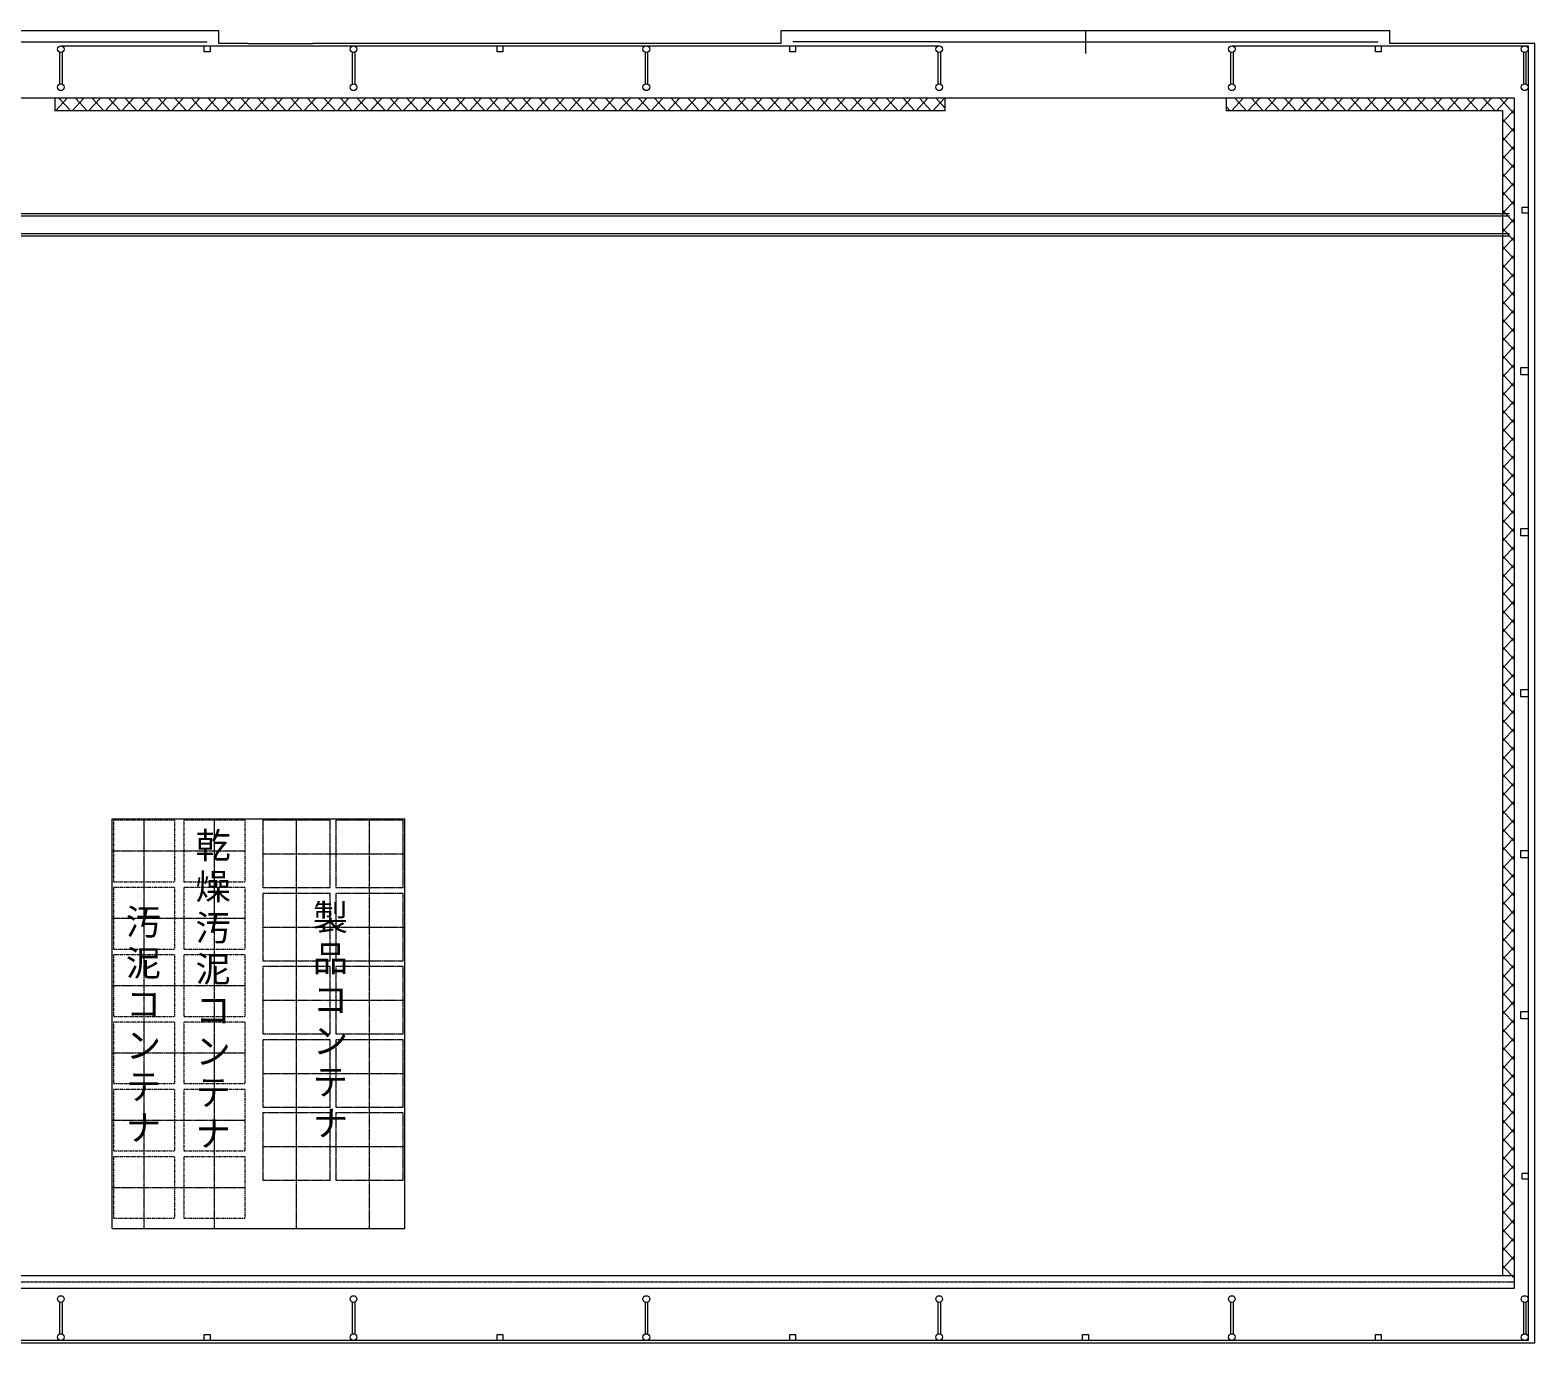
# Model space of a CAD drawing. Units: millimetres at full size. Extents: x -21196 to 21204, y -11807 to 11807.
# Drawn here: x -4495 to 21204, y -10620 to 11807 of the extents above; entities that cross this region are included whole.
import ezdxf

# ---------------------------------------------------------------- set-up
doc = ezdxf.new("R2010")
doc.units = ezdxf.units.MM
doc.header["$LTSCALE"] = 0.5
for name, pattern in [('USER1', [13.5, 6.8, -1.7, 0.8, -1.7, 0.8, -1.7]), ('USER2', [13.6, 8.5, -1.7, 1.7, -1.7]), ('USER5', [2, 1.25, -0.25, 0.25, -0.25])]:
    doc.linetypes.add(name, pattern=pattern)
for name, color, linetype, lineweight in [('0-2_0-0(241129配置図菊池追記(立面図).jww)(機器配置図 260128.dwg)', 7, 'Continuous', 18), ('0-4_0-2(241129配置図菊池追記(立面図).jww)(機器配置図 260128.dwg)', 7, 'Continuous', 9), ('0-6_0-側溝(241129配置図菊池追記(立面図).jww)(機器配置図 260128.dwg)', 7, 'Continuous', 18), ('0-E_保管場所-4(241129配置図菊池追記(立面図).jww)(機器配置図 260128.dwg)', 7, 'USER2', 9), ('0-F_保管場所-保管場所(241129配置図菊池追記(立面図).jww)(機器配置図 260128.dwg)', 7, 'Continuous', 18)]:
    doc.layers.add(name, color=color, linetype=linetype, lineweight=lineweight)
doc.styles.add('@ＭＳ ゴシック', font='')
doc.styles.get('@ＭＳ ゴシック').set_extended_font_data('@MS Gothic')

msp = doc.modelspace()

# ---------------------------------------------------------------- linework, layer by layer
at = {"layer": '0-2_0-0(241129配置図菊池追記(立面図).jww)(機器配置図 260128.dwg)'}
for p, q in [((-8970.7816, 11607.0041), (-3970.7817, 11607.0041)), ((-3970.7817, 11607.0041), (-1470.7817, 11607.0041)), ((11029.2181, 11607.0041), (8529.2182, 11607.0041)), ((11029.2181, 11607.0041), (16029.2181, 11607.0041)), ((13529.2181, 11807.0041), (13529.2181, 11407.0041)), ((16029.2181, 11607.0041), (18529.2181, 11607.0041)), ((-3992.1317, 11426.8418), (-3992.1317, 10882.8664)), ((-3970.7817, 11537.0041), (11029.2181, 11537.0041)), ((-3949.4317, 11426.8418), (-3949.4317, 10882.8664)), ((1007.8683, 11426.8418), (1007.8683, 10882.8664)), ((1050.5683, 11426.8418), (1050.5683, 10882.8664)), ((6007.8682, 11426.8418), (6007.8682, 10882.8664)), ((6050.5682, 11426.8418), (6050.5682, 10882.8664)), ((11007.8681, 11426.8418), (11007.8681, 10882.8664)), ((11050.5681, 11426.8418), (11050.5681, 10882.8664)), ((16007.8681, 11426.8418), (16007.8681, 10882.8664)), ((16050.5681, 11426.8418), (16050.5681, 10882.8664)), ((21007.868, 11426.8418), (21007.868, 10882.8664)), ((21050.568, 11426.8418), (21050.568, 10882.8664)), ((-3992.1317, -9923.1579), (-3992.1317, -10467.1334)), ((-3949.4317, -9923.1579), (-3949.4317, -10467.1334)), ((1007.8683, -9923.1579), (1007.8683, -10467.1334)), ((1050.5683, -9923.1579), (1050.5683, -10467.1334)), ((6007.8682, -9923.1579), (6007.8682, -10467.1334)), ((6050.5682, -9923.1579), (6050.5682, -10467.1334)), ((21007.868, -9923.1579), (21007.868, -10467.1334)), ((21050.568, -9923.1579), (21050.568, -10467.1334))]:
    msp.add_line(p, q, dxfattribs=at)
at = {"layer": '0-2_0-0(241129配置図菊池追記(立面図).jww)(機器配置図 260128.dwg)', "color": 9}
for p, q in [((11007.8681, -9923.1579), (11007.8681, -10467.1334)), ((11050.5681, -9923.1579), (11050.5681, -10467.1334)), ((16007.8681, -9923.1579), (16007.8681, -10467.1334)), ((16050.5681, -9923.1579), (16050.5681, -10467.1334))]:
    msp.add_line(p, q, dxfattribs=at)
at = {"layer": '0-2_0-0(241129配置図菊池追記(立面図).jww)(機器配置図 260128.dwg)'}
msp.add_lwpolyline([(16029.2181, 11537.0041), (21086.368, 11537.0041), (21086.368, -10577.2956), (-19027.9315, -10577.2956)], dxfattribs=at)
for points in [[(-1520.7817, 11537.0041), (-1420.7817, 11537.0041), (-1420.7817, 11437.0041), (-1520.7817, 11437.0041)], [(3479.2182, 11537.0041), (3579.2182, 11537.0041), (3579.2182, 11437.0041), (3479.2182, 11437.0041)], [(8479.2182, 11537.0041), (8579.2182, 11537.0041), (8579.2182, 11437.0041), (8479.2182, 11437.0041)], [(18479.2181, 11537.0041), (18579.2181, 11537.0041), (18579.2181, 11437.0041), (18479.2181, 11437.0041)], [(20986.368, 8779.8541), (21086.368, 8779.8541), (21086.368, 8679.8541), (20986.368, 8679.8541)], [(20961.368, 6042.3542), (21086.368, 6042.3542), (21086.368, 5917.3542), (20961.368, 5917.3542)], [(20961.368, 3292.3542), (21086.368, 3292.3542), (21086.368, 3167.3542), (20961.368, 3167.3542)], [(20961.368, 542.3542), (21086.368, 542.3542), (21086.368, 417.3542), (20961.368, 417.3542)], [(20961.368, -2207.6457), (21086.368, -2207.6457), (21086.368, -2332.6457), (20961.368, -2332.6457)], [(20961.368, -4957.6457), (21086.368, -4957.6457), (21086.368, -5082.6457), (20961.368, -5082.6457)], [(20986.368, -7720.1457), (21086.368, -7720.1457), (21086.368, -7820.1457), (20986.368, -7820.1457)], [(-1520.7817, -10477.2956), (-1420.7817, -10477.2956), (-1420.7817, -10577.2956), (-1520.7817, -10577.2956)], [(3479.2182, -10477.2956), (3579.2182, -10477.2956), (3579.2182, -10577.2956), (3479.2182, -10577.2956)]]:
    msp.add_lwpolyline(points, close=True, dxfattribs=at)
at = {"layer": '0-2_0-0(241129配置図菊池追記(立面図).jww)(機器配置図 260128.dwg)', "color": 9}
for points in [[(8479.2182, -10477.2956), (8579.2182, -10477.2956), (8579.2182, -10577.2956), (8479.2182, -10577.2956)], [(13479.2181, -10477.2956), (13579.2181, -10477.2956), (13579.2181, -10577.2956), (13479.2181, -10577.2956)], [(18479.2181, -10477.2956), (18579.2181, -10477.2956), (18579.2181, -10577.2956), (18479.2181, -10577.2956)]]:
    msp.add_lwpolyline(points, close=True, dxfattribs=at)
at = {"layer": '0-2_0-0(241129配置図菊池追記(立面図).jww)(機器配置図 260128.dwg)'}
for centre in [(-3970.7817, 11479.8541), (1029.2183, 11479.8541), (6029.2182, 11479.8541), (11029.2181, 11479.8541), (16029.2181, 11479.8541), (21029.218, 11479.8541), (-3970.7817, 10829.8541), (1029.2183, 10829.8541), (6029.2182, 10829.8541), (11029.2181, 10829.8541), (16029.2181, 10829.8541), (21029.218, 10829.8541), (-3970.7817, -9870.1456), (1029.2183, -9870.1456), (6029.2182, -9870.1456), (11029.2181, -9870.1456), (16029.2181, -9870.1456), (21029.218, -9870.1456), (-3970.7817, -10520.1456), (1029.2183, -10520.1456), (6029.2182, -10520.1456), (21029.218, -10520.1456)]:
    msp.add_circle(centre, 57.15, dxfattribs=at)
at = {"layer": '0-2_0-0(241129配置図菊池追記(立面図).jww)(機器配置図 260128.dwg)', "color": 9}
for centre in [(11029.2181, -10520.1456), (16029.2181, -10520.1456)]:
    msp.add_circle(centre, 57.15, dxfattribs=at)
at = {"layer": '0-4_0-2(241129配置図菊池追記(立面図).jww)(機器配置図 260128.dwg)', "lineweight": 18}
for p, q in [((-11670.7816, 11799.5541), (-1270.7817, 11799.5541)), ((-1270.7817, 11579.7541), (-1270.7817, 11799.5541)), ((-770.7817, 11579.7541), (-1270.7817, 11579.7541)), ((-770.7817, 11579.7541), (329.2183, 11579.7541)), ((8329.2182, 11579.7541), (329.2183, 11579.7541)), ((8329.2182, 11799.5541), (18729.2181, 11799.5541)), ((8329.2182, 11579.7541), (8329.2182, 11799.5541)), ((18729.2181, 11579.7541), (18729.2181, 11799.5541)), ((21204.218, 11579.7541), (18729.2181, 11579.7541)), ((21204.218, -10620.0456), (21204.218, 11579.7541)), ((-4070.7817, 10645.6041), (-4070.7817, 10425.8041)), ((11129.2181, 10645.6041), (11129.2181, 10425.8041)), ((15929.2181, 10645.6041), (15929.2181, 10425.8041)), ((11129.2181, 10425.8041), (-4070.7817, 10425.8041)), ((20654.218, 10425.8041), (15929.2181, 10425.8041)), ((20654.218, -9466.0957), (20654.218, 10425.8041)), ((-18795.7815, -9466.0957), (20854.218, -9466.0957)), ((-18795.7815, -9685.8956), (20854.218, -9685.8956)), ((-19145.7815, -10620.0456), (21204.218, -10620.0456))]:
    msp.add_line(p, q, dxfattribs=at)
at = {"layer": '0-4_0-2(241129配置図菊池追記(立面図).jww)(機器配置図 260128.dwg)'}
for p, q in [((-4060.4667, 10425.8041), (-3860.4667, 10645.6041)), ((-4001.7056, 10645.6041), (-3801.7056, 10425.8041)), ((-3777.624, 10425.8041), (-3577.624, 10645.6041)), ((-3718.8629, 10645.6041), (-3518.8629, 10425.8041)), ((-3494.7813, 10425.8041), (-3294.7813, 10645.6041)), ((-3436.0202, 10645.6041), (-3236.0202, 10425.8041)), ((-3211.9386, 10425.8041), (-3011.9386, 10645.6041)), ((-3153.1775, 10645.6041), (-2953.1775, 10425.8041)), ((-2929.0959, 10425.8041), (-2729.0959, 10645.6041)), ((-2870.3347, 10645.6041), (-2670.3347, 10425.8041)), ((-2646.2532, 10425.8041), (-2446.2532, 10645.6041)), ((-2587.492, 10645.6041), (-2387.492, 10425.8041)), ((-2363.4105, 10425.8041), (-2163.4105, 10645.6041)), ((-2304.6493, 10645.6041), (-2104.6493, 10425.8041)), ((-2080.5677, 10425.8041), (-1880.5677, 10645.6041)), ((-2021.8066, 10645.6041), (-1821.8066, 10425.8041)), ((-1797.725, 10425.8041), (-1597.725, 10645.6041)), ((-1738.9639, 10645.6041), (-1538.9639, 10425.8041)), ((-1514.8823, 10425.8041), (-1314.8823, 10645.6041)), ((-1456.1212, 10645.6041), (-1256.1212, 10425.8041)), ((-1232.0396, 10425.8041), (-1032.0396, 10645.6041)), ((-1173.2785, 10645.6041), (-973.2785, 10425.8041)), ((-949.1969, 10425.8041), (-749.1969, 10645.6041)), ((-890.4358, 10645.6041), (-690.4358, 10425.8041)), ((-666.3542, 10425.8041), (-466.3542, 10645.6041)), ((-607.5931, 10645.6041), (-407.5931, 10425.8041)), ((-383.5115, 10425.8041), (-183.5115, 10645.6041)), ((-324.7504, 10645.6041), (-124.7504, 10425.8041)), ((-100.6688, 10425.8041), (99.3312, 10645.6041)), ((-41.9076, 10645.6041), (158.0923, 10425.8041)), ((182.1739, 10425.8041), (382.1739, 10645.6041)), ((240.9351, 10645.6041), (440.9351, 10425.8041)), ((465.0166, 10425.8041), (665.0166, 10645.6041)), ((523.7778, 10645.6041), (723.7778, 10425.8041)), ((747.8593, 10425.8041), (947.8593, 10645.6041)), ((806.6205, 10645.6041), (1006.6205, 10425.8041)), ((1030.7021, 10425.8041), (1230.7021, 10645.6041)), ((1089.4632, 10645.6041), (1289.4632, 10425.8041)), ((1313.5448, 10425.8041), (1513.5448, 10645.6041)), ((1372.3059, 10645.6041), (1572.3059, 10425.8041)), ((1596.3875, 10425.8041), (1796.3875, 10645.6041)), ((1655.1486, 10645.6041), (1855.1486, 10425.8041)), ((1879.2302, 10425.8041), (2079.2302, 10645.6041)), ((1937.9913, 10645.6041), (2137.9913, 10425.8041)), ((2162.0729, 10425.8041), (2362.0729, 10645.6041)), ((2220.834, 10645.6041), (2420.834, 10425.8041)), ((2444.9156, 10425.8041), (2644.9156, 10645.6041)), ((2503.6767, 10645.6041), (2703.6767, 10425.8041)), ((2727.7583, 10425.8041), (2927.7583, 10645.6041)), ((2786.5194, 10645.6041), (2986.5194, 10425.8041)), ((3010.601, 10425.8041), (3210.601, 10645.6041)), ((3069.3622, 10645.6041), (3269.3621, 10425.8041)), ((3293.4437, 10425.8041), (3493.4437, 10645.6041)), ((3352.2049, 10645.6041), (3552.2049, 10425.8041)), ((3576.2864, 10425.8041), (3776.2864, 10645.6041)), ((3635.0476, 10645.6041), (3835.0476, 10425.8041)), ((3859.1291, 10425.8041), (4059.1291, 10645.6041)), ((3917.8903, 10645.6041), (4117.8903, 10425.8041)), ((4141.9719, 10425.8041), (4341.9719, 10645.6041)), ((4200.733, 10645.6041), (4400.733, 10425.8041)), ((4424.8146, 10425.8041), (4624.8146, 10645.6041)), ((4483.5757, 10645.6041), (4683.5757, 10425.8041)), ((4707.6573, 10425.8041), (4907.6573, 10645.6041)), ((4766.4184, 10645.6041), (4966.4184, 10425.8041)), ((4990.5, 10425.8041), (5190.5, 10645.6041)), ((5049.2611, 10645.6041), (5249.2611, 10425.8041)), ((5273.3427, 10425.8041), (5473.3427, 10645.6041)), ((5332.1038, 10645.6041), (5532.1038, 10425.8041)), ((5556.1854, 10425.8041), (5756.1854, 10645.6041)), ((5614.9465, 10645.6041), (5814.9465, 10425.8041)), ((5839.0281, 10425.8041), (6039.0281, 10645.6041)), ((5897.7892, 10645.6041), (6097.7892, 10425.8041)), ((6112.0609, 10425.8041), (6312.0609, 10645.6041)), ((6170.822, 10645.6041), (6370.822, 10425.8041)), ((6394.9036, 10425.8041), (6594.9036, 10645.6041)), ((6453.6648, 10645.6041), (6653.6648, 10425.8041)), ((6677.7463, 10425.8041), (6877.7463, 10645.6041)), ((6736.5075, 10645.6041), (6936.5075, 10425.8041)), ((6960.589, 10425.8041), (7160.589, 10645.6041)), ((7019.3502, 10645.6041), (7219.3502, 10425.8041)), ((7243.4317, 10425.8041), (7443.4317, 10645.6041)), ((7302.1929, 10645.6041), (7502.1929, 10425.8041)), ((7526.2745, 10425.8041), (7726.2745, 10645.6041)), ((7585.0356, 10645.6041), (7785.0356, 10425.8041)), ((7809.1172, 10425.8041), (8009.1172, 10645.6041)), ((7867.8783, 10645.6041), (8067.8783, 10425.8041)), ((8091.9599, 10425.8041), (8291.9599, 10645.6041)), ((8150.721, 10645.6041), (8350.721, 10425.8041)), ((8374.8026, 10425.8041), (8574.8026, 10645.6041)), ((8433.5637, 10645.6041), (8633.5637, 10425.8041)), ((8657.6453, 10425.8041), (8857.6453, 10645.6041)), ((8716.4064, 10645.6041), (8916.4064, 10425.8041)), ((8940.488, 10425.8041), (9140.488, 10645.6041)), ((8999.2491, 10645.6041), (9199.2491, 10425.8041)), ((9223.3307, 10425.8041), (9423.3307, 10645.6041)), ((9282.0918, 10645.6041), (9482.0918, 10425.8041)), ((9506.1734, 10425.8041), (9706.1734, 10645.6041)), ((9564.9346, 10645.6041), (9764.9346, 10425.8041)), ((9789.0161, 10425.8041), (9989.0161, 10645.6041)), ((9847.7773, 10645.6041), (10047.7773, 10425.8041)), ((10071.8588, 10425.8041), (10271.8588, 10645.6041)), ((10130.62, 10645.6041), (10330.62, 10425.8041)), ((10354.7015, 10425.8041), (10554.7015, 10645.6041)), ((10413.4627, 10645.6041), (10613.4627, 10425.8041)), ((10637.5443, 10425.8041), (10837.5443, 10645.6041)), ((10696.3054, 10645.6041), (10896.3054, 10425.8041)), ((10920.387, 10425.8041), (11120.387, 10645.6041)), ((10979.1481, 10645.6041), (11129.2181, 10480.6771)), ((15929.2181, 10635.3781), (15938.5229, 10645.6041)), ((16021.3656, 10425.8041), (16221.3656, 10645.6041)), ((16080.1268, 10645.6041), (16280.1268, 10425.8041)), ((16304.2084, 10425.8041), (16504.2083, 10645.6041)), ((16362.9695, 10645.6041), (16562.9695, 10425.8041)), ((16587.0511, 10425.8041), (16787.0511, 10645.6041)), ((16645.8122, 10645.6041), (16845.8122, 10425.8041)), ((16869.8938, 10425.8041), (17069.8938, 10645.6041)), ((16928.6549, 10645.6041), (17128.6549, 10425.8041)), ((17152.7365, 10425.8041), (17352.7365, 10645.6041)), ((17211.4976, 10645.6041), (17411.4976, 10425.8041)), ((17435.5792, 10425.8041), (17635.5792, 10645.6041)), ((17494.3403, 10645.6041), (17694.3403, 10425.8041)), ((17718.4219, 10425.8041), (17918.4219, 10645.6041)), ((17777.183, 10645.6041), (17977.183, 10425.8041)), ((18001.2646, 10425.8041), (18201.2646, 10645.6041)), ((18060.0257, 10645.6041), (18260.0257, 10425.8041)), ((18284.1073, 10425.8041), (18484.1073, 10645.6041)), ((18342.8684, 10645.6041), (18542.8684, 10425.8041)), ((18566.95, 10425.8041), (18766.95, 10645.6041)), ((18625.7112, 10645.6041), (18825.7112, 10425.8041)), ((18849.7927, 10425.8041), (19049.7927, 10645.6041)), ((18908.5539, 10645.6041), (19108.5539, 10425.8041)), ((19132.6354, 10425.8041), (19332.6354, 10645.6041)), ((19191.3966, 10645.6041), (19391.3966, 10425.8041)), ((19415.4782, 10425.8041), (19615.4782, 10645.6041)), ((19474.2393, 10645.6041), (19674.2393, 10425.8041)), ((19698.3209, 10425.8041), (19898.3209, 10645.6041)), ((19757.082, 10645.6041), (19957.082, 10425.8041)), ((19981.1636, 10425.8041), (20181.1636, 10645.6041)), ((20039.9247, 10645.6041), (20239.9247, 10425.8041)), ((20264.0063, 10425.8041), (20464.0063, 10645.6041)), ((20322.7674, 10645.6041), (20522.7674, 10425.8041)), ((20546.849, 10425.8041), (20746.849, 10645.6041)), ((20605.6101, 10645.6041), (20854.218, 10372.384)), ((11121.8708, 10425.8041), (11129.2181, 10433.8789)), ((15929.2181, 10500.6086), (15997.2841, 10425.8041)), ((20654.218, 10232.9586), (20854.218, 10452.7586)), ((20654.218, 10281.3399), (20854.218, 10061.5399)), ((20654.218, 9922.1144), (20854.218, 10141.9144)), ((20654.218, 9970.4958), (20854.218, 9750.6958)), ((20654.218, 9611.2703), (20854.218, 9831.0703)), ((20654.218, 9659.6516), (20854.218, 9439.8516)), ((20654.218, 9300.4261), (20854.218, 9520.2261)), ((20654.218, 9348.8075), (20854.218, 9129.0075)), ((20654.218, 8989.582), (20854.218, 9209.382)), ((20654.218, 9037.9633), (20854.218, 8818.1633)), ((20654.218, 8678.7379), (20854.218, 8898.5379)), ((20654.218, 8727.1192), (20854.218, 8507.3192)), ((20654.218, 8367.8937), (20854.218, 8587.6937)), ((20654.218, 8416.2751), (20854.218, 8196.4751)), ((20654.218, 8057.0496), (20854.218, 8276.8496)), ((20654.218, 8105.4309), (20854.218, 7885.6309)), ((20654.218, 7746.2055), (20854.218, 7966.0055)), ((20654.218, 7794.5868), (20854.218, 7574.7868)), ((20654.218, 7435.3613), (20854.218, 7655.1613)), ((20654.218, 7483.7427), (20854.218, 7263.9427)), ((20654.218, 7124.5172), (20854.218, 7344.3172)), ((20654.218, 7172.8985), (20854.218, 6953.0985)), ((20654.218, 6813.673), (20854.218, 7033.473)), ((20654.218, 6862.0544), (20854.218, 6642.2544)), ((20654.218, 6502.8289), (20854.218, 6722.6289)), ((20654.218, 6551.2102), (20854.218, 6331.4102)), ((20654.218, 6191.9848), (20854.218, 6411.7848)), ((20654.218, 6240.3661), (20854.218, 6020.5661)), ((20654.218, 5881.1406), (20854.218, 6100.9406)), ((20654.218, 5929.522), (20854.218, 5709.722)), ((20654.218, 5570.2965), (20854.218, 5790.0965)), ((20654.218, 5618.6778), (20854.218, 5398.8778)), ((20654.218, 5259.4524), (20854.218, 5479.2524)), ((20654.218, 5307.8337), (20854.218, 5088.0337)), ((20654.218, 4948.6082), (20854.218, 5168.4082)), ((20654.218, 4996.9896), (20854.218, 4777.1896)), ((20654.218, 4637.7641), (20854.218, 4857.5641)), ((20654.218, 4686.1454), (20854.218, 4466.3454)), ((20654.218, 4326.9199), (20854.218, 4546.7199)), ((20654.218, 4375.3013), (20854.218, 4155.5013)), ((20654.218, 4016.0758), (20854.218, 4235.8758)), ((20654.218, 4064.4571), (20854.218, 3844.6571)), ((20654.218, 3705.2317), (20854.218, 3925.0317)), ((20654.218, 3753.613), (20854.218, 3533.813)), ((20654.218, 3394.3875), (20854.218, 3614.1875)), ((20654.218, 3442.7689), (20854.218, 3222.9689)), ((20654.218, 3083.5434), (20854.218, 3303.3434)), ((20654.218, 3131.9247), (20854.218, 2912.1247)), ((20654.218, 2772.6993), (20854.218, 2992.4993)), ((20654.218, 2821.0806), (20854.218, 2601.2806)), ((20654.218, 2461.8551), (20854.218, 2681.6551)), ((20654.218, 2510.2365), (20854.218, 2290.4365)), ((20654.218, 2151.011), (20854.218, 2370.811)), ((20654.218, 2199.3923), (20854.218, 1979.5923)), ((20654.218, 1840.1668), (20854.218, 2059.9668)), ((20654.218, 1888.5482), (20854.218, 1668.7482)), ((20654.218, 1529.3227), (20854.218, 1749.1227)), ((20654.218, 1577.704), (20854.218, 1357.904)), ((20654.218, 1218.4786), (20854.218, 1438.2786)), ((20654.218, 1266.8599), (20854.218, 1047.0599)), ((20654.218, 907.6344), (20854.218, 1127.4344)), ((20654.218, 956.0158), (20854.218, 736.2158)), ((20654.218, 596.7903), (20854.218, 816.5903)), ((20654.218, 645.1716), (20854.218, 425.3716)), ((20654.218, 285.9462), (20854.218, 505.7462)), ((20654.218, 334.3275), (20854.218, 114.5275)), ((20654.218, -24.898), (20854.218, 194.902)), ((20654.218, 23.4834), (20854.218, -196.3166)), ((20654.218, -335.7421), (20854.218, -115.9421)), ((20654.218, -287.3608), (20854.218, -507.1608)), ((20654.218, -646.5863), (20854.218, -426.7863)), ((20654.218, -598.2049), (20854.218, -818.0049)), ((20654.218, -957.4304), (20854.218, -737.6304)), ((20654.218, -909.0491), (20854.218, -1128.8491)), ((20654.218, -1268.2745), (20854.218, -1048.4745)), ((20654.218, -1219.8932), (20854.218, -1439.6932)), ((20654.218, -1579.1187), (20854.218, -1359.3187)), ((20654.218, -1530.7373), (20854.218, -1750.5373)), ((20654.218, -1889.9628), (20854.218, -1670.1628)), ((20654.218, -1841.5815), (20854.218, -2061.3815)), ((20654.218, -2200.8069), (20854.218, -1981.0069)), ((20654.218, -2152.4256), (20854.218, -2372.2256)), ((20654.218, -2511.6511), (20854.218, -2291.8511)), ((20654.218, -2463.2697), (20854.218, -2683.0697)), ((20654.218, -2822.4952), (20854.218, -2602.6952)), ((20654.218, -2774.1139), (20854.218, -2993.9139)), ((20654.218, -3133.3394), (20854.218, -2913.5394)), ((20654.218, -3084.958), (20854.218, -3304.758)), ((20654.218, -3444.1835), (20854.218, -3224.3835)), ((20654.218, -3395.8022), (20854.218, -3615.6022)), ((20654.218, -3755.0276), (20854.218, -3535.2276)), ((20654.218, -3706.6463), (20854.218, -3926.4463)), ((20654.218, -4065.8718), (20854.218, -3846.0718)), ((20654.218, -4017.4904), (20854.218, -4237.2904)), ((20654.218, -4376.7159), (20854.218, -4156.9159)), ((20654.218, -4328.3346), (20854.218, -4548.1346)), ((20654.218, -4687.56), (20854.218, -4467.76)), ((20654.218, -4639.1787), (20854.218, -4858.9787)), ((20654.218, -4998.4042), (20854.218, -4778.6042)), ((20654.218, -4950.0228), (20854.218, -5169.8228)), ((20654.218, -5309.2483), (20854.218, -5089.4483)), ((20654.218, -5260.867), (20854.218, -5480.667)), ((20654.218, -5620.0924), (20854.218, -5400.2925)), ((20654.218, -5571.7111), (20854.218, -5791.5111)), ((20654.218, -5930.9366), (20854.218, -5711.1366)), ((20654.218, -5882.5553), (20854.218, -6102.3553)), ((20654.218, -6241.7807), (20854.218, -6021.9807)), ((20654.218, -6193.3994), (20854.218, -6413.1994)), ((20654.218, -6552.6249), (20854.218, -6332.8249)), ((20654.218, -6504.2435), (20854.218, -6724.0435)), ((20654.218, -6863.469), (20854.218, -6643.669)), ((20654.218, -6815.0877), (20854.218, -7034.8877)), ((20654.218, -7174.3131), (20854.218, -6954.5131)), ((20654.218, -7125.9318), (20854.218, -7345.7318)), ((20654.218, -7485.1573), (20854.218, -7265.3573)), ((20654.218, -7436.7759), (20854.218, -7656.5759)), ((20654.218, -7796.0014), (20854.218, -7576.2014)), ((20654.218, -7747.6201), (20854.218, -7967.4201)), ((20654.218, -8106.8455), (20854.218, -7887.0455)), ((20654.218, -8058.4642), (20854.218, -8278.2642)), ((20654.218, -8417.6897), (20854.218, -8197.8897)), ((20654.218, -8369.3084), (20854.218, -8589.1084)), ((20654.218, -8728.5338), (20854.218, -8508.7338)), ((20654.218, -8680.1525), (20854.218, -8899.9525)), ((20654.218, -9039.378), (20854.218, -8819.578)), ((20654.218, -8990.9966), (20854.218, -9210.7966)), ((20654.218, -9350.2221), (20854.218, -9130.4221)), ((20654.218, -9301.8408), (20854.218, -9521.6408))]:
    msp.add_line(p, q, dxfattribs=at)
at = {"layer": '0-4_0-2(241129配置図菊池追記(立面図).jww)(機器配置図 260128.dwg)', "linetype": 'USER5', "lineweight": 18}
msp.add_line((-18795.7815, -9575.9956), (20854.218, -9575.9956), dxfattribs=at)
at = {"layer": '0-4_0-2(241129配置図菊池追記(立面図).jww)(機器配置図 260128.dwg)', "lineweight": 18}
msp.add_lwpolyline([(20854.218, -9685.8956), (20854.218, 10645.6041), (-18795.7815, 10645.6041)], dxfattribs=at)
at = {"layer": '0-6_0-側溝(241129配置図菊池追記(立面図).jww)(機器配置図 260128.dwg)', "color": 9}
for p, q in [((20772.068, 8665.8041), (-15977.9315, 8665.8041)), ((20772.068, 8625.8041), (-15977.9315, 8625.8041)), ((20772.068, 8325.8041), (-15977.9315, 8325.8041)), ((20772.068, 8285.8041), (-15977.9315, 8285.8041))]:
    msp.add_line(p, q, dxfattribs=at)
at = {"layer": '0-E_保管場所-4(241129配置図菊池追記(立面図).jww)(機器配置図 260128.dwg)'}
for p, q in [((-2545.7817, -8666.0957), (-2545.7817, -1666.0957)), ((-1345.7817, -8666.0957), (-1345.7817, -1666.0957)), ((54.2183, -8666.0957), (54.2183, -1666.0957)), ((1304.2183, -8666.0957), (1304.2183, -1666.0957)), ((-3095.7817, -2216.0957), (-820.7817, -2216.0957)), ((-520.7817, -2266.0957), (1904.2183, -2266.0957)), ((-3095.7817, -3366.0957), (-820.7817, -3366.0957)), ((-520.7817, -3516.0957), (1904.2183, -3516.0957)), ((-3095.7817, -4516.0957), (-820.7817, -4516.0957)), ((-520.7817, -4766.0957), (1904.2183, -4766.0957)), ((-3095.7817, -5666.0957), (-820.7817, -5666.0957)), ((-520.7817, -6016.0957), (1904.2183, -6016.0957)), ((-3095.7817, -6816.0957), (-820.7817, -6816.0957)), ((-520.7817, -7266.0957), (1904.2183, -7266.0957)), ((-3095.7817, -7966.0957), (-820.7817, -7966.0957)), ((-3095.7817, -7966.0957), (-820.7817, -7966.0957))]:
    msp.add_line(p, q, dxfattribs=at)
at = {"layer": '0-E_保管場所-4(241129配置図菊池追記(立面図).jww)(機器配置図 260128.dwg)', "linetype": 'USER1'}
for points in [[(-3070.7817, -2741.0957), (-2020.7817, -2741.0957), (-2020.7817, -1691.0957), (-3070.7817, -1691.0957)], [(-1870.7817, -2741.0957), (-820.7817, -2741.0957), (-820.7817, -1691.0957), (-1870.7817, -1691.0957)], [(-3070.7817, -3891.0957), (-2020.7817, -3891.0957), (-2020.7817, -2841.0957), (-3070.7817, -2841.0957)], [(-1870.7817, -3891.0957), (-820.7817, -3891.0957), (-820.7817, -2841.0957), (-1870.7817, -2841.0957)], [(-3070.7817, -5041.0957), (-2020.7817, -5041.0957), (-2020.7817, -3991.0957), (-3070.7817, -3991.0957)], [(-1870.7817, -5041.0957), (-820.7817, -5041.0957), (-820.7817, -3991.0957), (-1870.7817, -3991.0957)], [(-3070.7817, -6191.0957), (-2020.7817, -6191.0957), (-2020.7817, -5141.0957), (-3070.7817, -5141.0957)], [(-1870.7817, -6191.0957), (-820.7817, -6191.0957), (-820.7817, -5141.0957), (-1870.7817, -5141.0957)], [(-3070.7817, -7341.0957), (-2020.7817, -7341.0957), (-2020.7817, -6291.0957), (-3070.7817, -6291.0957)], [(-1870.7817, -7341.0957), (-820.7817, -7341.0957), (-820.7817, -6291.0957), (-1870.7817, -6291.0957)], [(-3070.7817, -8491.0957), (-2020.7817, -8491.0957), (-2020.7817, -7441.0957), (-3070.7817, -7441.0957)], [(-1870.7817, -8491.0957), (-820.7817, -8491.0957), (-820.7817, -7441.0957), (-1870.7817, -7441.0957)]]:
    msp.add_lwpolyline(points, close=True, dxfattribs=at)
at = {"layer": '0-E_保管場所-4(241129配置図菊池追記(立面図).jww)(機器配置図 260128.dwg)'}
for points in [[(-520.7817, -2841.0957), (629.2183, -2841.0957), (629.2183, -1691.0957), (-520.7817, -1691.0957)], [(729.2183, -2841.0957), (1879.2183, -2841.0957), (1879.2183, -1691.0957), (729.2183, -1691.0957)], [(-520.7817, -4091.0957), (629.2183, -4091.0957), (629.2183, -2941.0957), (-520.7817, -2941.0957)], [(729.2183, -4091.0957), (1879.2183, -4091.0957), (1879.2183, -2941.0957), (729.2183, -2941.0957)], [(-520.7817, -5341.0957), (629.2183, -5341.0957), (629.2183, -4191.0957), (-520.7817, -4191.0957)], [(729.2183, -5341.0957), (1879.2183, -5341.0957), (1879.2183, -4191.0957), (729.2183, -4191.0957)], [(-520.7817, -6591.0957), (629.2183, -6591.0957), (629.2183, -5441.0957), (-520.7817, -5441.0957)], [(729.2183, -6591.0957), (1879.2183, -6591.0957), (1879.2183, -5441.0957), (729.2183, -5441.0957)], [(-520.7817, -7841.0957), (629.2183, -7841.0957), (629.2183, -6691.0957), (-520.7817, -6691.0957)], [(729.2183, -7841.0957), (1879.2183, -7841.0957), (1879.2183, -6691.0957), (729.2183, -6691.0957)]]:
    msp.add_lwpolyline(points, close=True, dxfattribs=at)
at = {"layer": '0-F_保管場所-保管場所(241129配置図菊池追記(立面図).jww)(機器配置図 260128.dwg)'}
for points in [[(-3095.7817, -8666.0957), (-3095.7817, -1666.0957), (1904.2183, -1666.0957)], [(-3095.7817, -8666.0957), (1904.2183, -8666.0957), (1904.2183, -1666.0957)]]:
    msp.add_lwpolyline(points, dxfattribs=at)

# ---------------------------------------------------------------- texts
at = {"layer": '0-E_保管場所-4(241129配置図菊池追記(立面図).jww)(機器配置図 260128.dwg)', "char_height": 440.6, "attachment_point": 7, "rotation": 270, "style": '@ＭＳ ゴシック'}
for s, insert in [('\\T1.17;乾燥汚泥コンテナ', (-1647.2462, -1813.6604)), ('\\T1.17;製品コンテナ', (355.7584, -3041.2729)), ('\\T1.17;汚泥コンテナ', (-2835.7214, -3119.11))]:
    msp.add_mtext(s, dxfattribs=dict(at, insert=insert))

doc.saveas('drawing.dxf')
